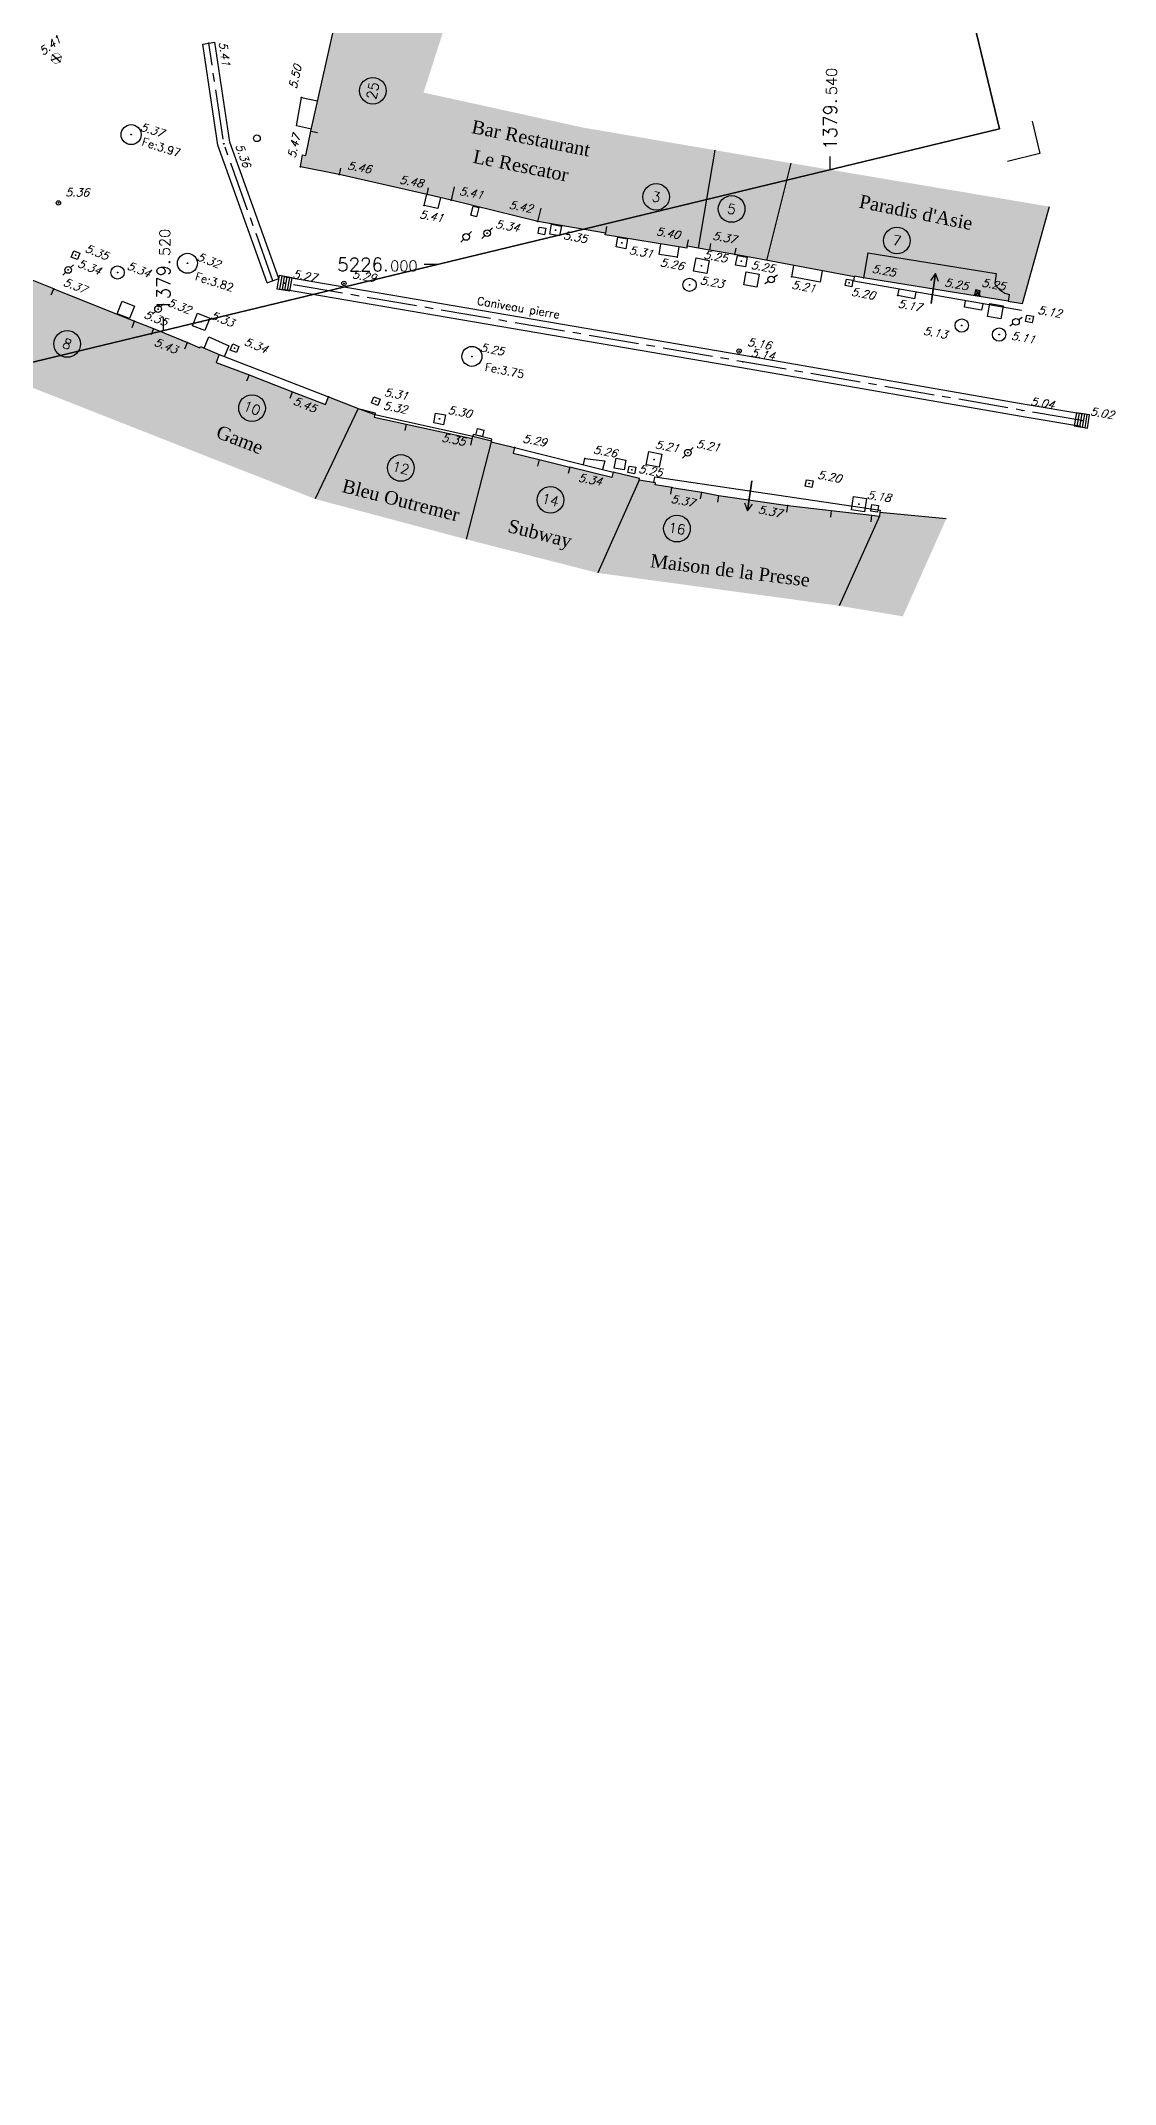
# Model space of a CAD drawing. Header units: metres. Extents: x 1379206 to 1379549, y 5225925 to 5226061.
# Drawn here: x 1379516.3 to 1379548.5, y 5225945.4 to 5226006.7 of the extents above; entities that cross this region are included whole.
import ezdxf
from ezdxf.enums import TextEntityAlignment as Align

# ---------------------------------------------------------------- set-up
doc = ezdxf.new("R2010")
doc.units = ezdxf.units.M
doc.header["$LTSCALE"] = 2
doc.header["$PDMODE"] = 32
doc.header["$PDSIZE"] = 0.02
doc.linetypes.add('AXES2', pattern=[1.125, 0.75, -0.125, 0.125, -0.125])
doc.layers.get('0').update_dxf_attribs({"color": 2})
for name, color, linetype in [('AEP_BC_HEX', 4, 'Continuous'), ('AEP_BC_RON', 4, 'Continuous'), ('BA_COMMERC', 7, 'Continuous'), ('BA_SEUIL', 8, 'Continuous'), ('BA_TRAPPE', 7, 'Continuous'), ('BORD_CC1', 7, 'AXES2'), ('CARTOUCHE', 7, 'Continuous'), ('EP_BRANCH', 5, 'Continuous'), ('EP_GRILLE', 5, 'Continuous'), ('Etat des Lieux', 7, 'Continuous'), ('EU_BRANCH', 3, 'Continuous'), ('EU_REGARD', 3, 'Continuous'), ('EU_TXT_Z', 3, 'Continuous'), ('GDF_BC', 30, 'Continuous'), ('GDF_REG_CA', 30, 'Continuous'), ('ptt_chambre', 7, 'Continuous'), ('SYMBOLE', 7, 'Continuous'), ('TopoAlt', 7, 'Continuous'), ('Topojis', 7, 'Continuous'), ('TXT_DETAIL', 7, 'Continuous'), ('TXT_N_VOIE', 7, 'Continuous'), ('TXT_NOM_BA', 7, 'Continuous')]:
    doc.layers.add(name, color=color, linetype=linetype)
doc.styles.get("Standard").update_dxf_attribs({"font": 'romans.shx'})
doc.styles.add('TNR', font='times.ttf', dxfattribs={"width": 0.999})

# ---------------------------------------------------------------- blocks, each defined once
blk = doc.blocks.new('Tcpoint')
at = {"color": 0}
blk.add_point((0, 0), dxfattribs=at)
at = {"layer": 'TopoAlt'}
blk.add_attdef('ALT', (0.2, 0.2), '', height=0.24, dxfattribs=at)
blk = doc.blocks.new('CB006')
at = {"color": 0}
for p, q in [((-0.039996, 0.19998), (-0.039996, -0.19998)), ((0.039996, 0.19998), (0.039996, -0.19998)), ((0.039996, -0.19998), (0.039996, -0.19998))]:
    blk.add_line(p, q, dxfattribs=at)
for points in [[(-0.19998, -0.19998), (0.19998, -0.19998), (0.19998, 0.19998), (-0.19998, 0.19998), (-0.19998, -0.19998)], [(-0.119988, 0.19998), (-0.119988, -0.19998)], [(0.119988, 0.19998), (0.119988, -0.19998)]]:
    blk.add_lwpolyline(points, dxfattribs=at)
blk.add_point((0, 0), dxfattribs=at)
blk = doc.blocks.new('CB014')
at = {"color": 0}
blk.add_line((0, 0), (0, 0), dxfattribs=at)
blk.add_lwpolyline([(-0.2, -0.2), (-0.2, 0.2), (0.2, 0.2), (0.2, -0.2)], close=True, dxfattribs=at)
blk = doc.blocks.new('CB012')
at = {"color": 0}
blk.add_line((0, 0), (0, 0), dxfattribs=at)
blk.add_lwpolyline([(-0.1, -0.1), (-0.1, 0.1), (0.1, 0.1), (0.1, -0.1)], close=True, dxfattribs=at)
blk = doc.blocks.new('a001')
at = {"color": 0}
for points in [[(0.160355, 0.160355), (0.070711, 0.070711)], [(-0.070711, -0.070711), (-0.160355, -0.160355)]]:
    blk.add_lwpolyline(points, dxfattribs=at)
blk.add_circle((0, 0), 0.1, dxfattribs=at)
blk = doc.blocks.new('CB013')
at = {"color": 0}
blk.add_line((0, 0), (0, 0), dxfattribs=at)
blk.add_lwpolyline([(-0.15, -0.15), (-0.15, 0.15), (0.15, 0.15), (0.15, -0.15)], close=True, dxfattribs=at)
blk = doc.blocks.new('d006')
at = {"color": 0}
blk.add_line((0, 0), (0, 0), dxfattribs=at)
blk.add_lwpolyline([(-0.5, -0.5), (-0.5, 0.5), (0.5, 0.5), (0.5, -0.5)], close=True, dxfattribs=at)
blk = doc.blocks.new('u014')
at = {"color": 0}
blk.add_line((0, 0), (0, 0), dxfattribs=at)
blk.add_circle((0, 0), 0.3, dxfattribs=at)
blk = doc.blocks.new('CB019')
at = {"color": 0}
for p, q in [((-0.156, -0.057), (0.156, 0.057)), ((-0.126, 0.109), (0.126, -0.109))]:
    blk.add_line(p, q, dxfattribs=at)
at = {"color": 0, "const_width": 0.012}
blk.add_lwpolyline([(-0.03, -0.164), (0.126, -0.109), (0.156, 0.057), (0.03, 0.164), (-0.126, 0.109), (-0.156, -0.057)], close=True, dxfattribs=at)

msp = doc.modelspace()

# ---------------------------------------------------------------- hatches: boundary and pattern name
at = {"layer": 'BA_COMMERC'}
for points in [[(1379528.688, 5226012.468), (1379528.423, 5226012.222), (1379528.382, 5226012.251), (1379528.16, 5226011.94), (1379528.321, 5226011.822), (1379526.422, 5226009.241), (1379526.4, 5226009.257), (1379526.258, 5226009.064), (1379526.28, 5226009.047), (1379525.771, 5226008.356), (1379525.61, 5226008.474), (1379525.348, 5226008.136), (1379525.115, 5226007.125), (1379524.424, 5226004.004), (1379524.268, 5226003.273), (1379524.17, 5226003.29), (1379524.107, 5226002.935), (1379525.267, 5226002.702), (1379527.904, 5226002.106), (1379528.625, 5226001.934), (1379531.228, 5226001.291), (1379533.254, 5226000.948), (1379533.245, 5226000.894), (1379535.702, 5226000.495), (1379535.711, 5226000.549), (1379536.376, 5226000.434), (1379537.142, 5226000.301), (1379537.912, 5226000.159), (1379540.723, 5225999.636), (1379540.727, 5225999.655), (1379541, 5225999.604), (1379545.339, 5225998.901), (1379545.766, 5225998.832), (1379546.579, 5226001.739), (1379538.828, 5226003.042), (1379536.543, 5226003.432), (1379532.565, 5226004.114), (1379527.8, 5226005.16), (1379528.512, 5226007.373), (1379531.976, 5226011.409), (1379539.369, 5226017.388), (1379536.503, 5226018.911), (1379535.962, 5226018.463), (1379535.279, 5226017.899), (1379534.987, 5226017.657), (1379534.891, 5226017.772), (1379533.307, 5226016.454), (1379530.8, 5226014.379), (1379528.626, 5226012.599), (1379528.715, 5226012.491)], [(1379503.373, 5225978.967), (1379500.614, 5225980.183), (1379500.931, 5225980.744), (1379502.436, 5225983.41), (1379502.734, 5225983.935), (1379502.596, 5225984.016), (1379502.804, 5225984.373), (1379504.125, 5225986.764), (1379504.326, 5225987.142), (1379504.729, 5225987.847), (1379505.014, 5225988.395), (1379505.706, 5225988.035), (1379506.837, 5225989.801), (1379507.294, 5225990.53), (1379510.479, 5225995.641), (1379511.27, 5225996.894), (1379512.498, 5225998.839), (1379513.048, 5225999.71), (1379513.308, 5225999.797), (1379514.157, 5226000.097), (1379514.42, 5226000.191), (1379514.94, 5225999.983), (1379515.909, 5225999.595), (1379516.708, 5225999.275), (1379519.131, 5225998.301), (1379519.704, 5225998.082), (1379520.717, 5225997.663), (1379521.09, 5225997.502), (1379521.109, 5225997.546), (1379521.673, 5225997.302), (1379521.583, 5225997.068), (1379522.565, 5225996.689), (1379524.859, 5225995.801), (1379524.949, 5225996.034), (1379525.836, 5225995.687), (1379525.872, 5225995.673), (1379526.341, 5225995.503), (1379526.32, 5225995.425), (1379527.277, 5225995.215), (1379529.261, 5225994.779), (1379529.278, 5225994.857), (1379529.838, 5225994.718), (1379529.831, 5225994.688), (1379530.527, 5225994.513), (1379530.486, 5225994.348), (1379531.272, 5225994.153), (1379532.184, 5225993.927), (1379533.45, 5225993.613), (1379533.491, 5225993.778), (1379534.277, 5225993.58), (1379534.264, 5225993.531), (1379534.761, 5225993.45), (1379534.752, 5225993.397), (1379535.251, 5225993.316), (1379536.143, 5225993.17), (1379536.643, 5225993.072), (1379538.725, 5225992.77), (1379540.028, 5225992.623), (1379541.25, 5225992.484), (1379541.479, 5225992.458), (1379541.491, 5225992.578), (1379543.481, 5225992.382), (1379542.176, 5225989.449), (1379540.266, 5225989.767), (1379533.029, 5225990.751), (1379529.082, 5225991.76), (1379524.548, 5225992.97), (1379514.975, 5225996.738), (1379514.816, 5225996.819), (1379508.353, 5225986.608), (1379505.41, 5225982.572)]]:
    msp.add_hatch(color=9, dxfattribs=at).paths.add_polyline_path(points)

# ---------------------------------------------------------------- linework, layer by layer
at = {"layer": 'BA_COMMERC', "flags": 128}
for points in [[(1379525.311, 5226002.897), (1379525.267, 5226002.702), (1379524.107, 5226002.935), (1379524.17, 5226003.29), (1379524.268, 5226003.273), (1379524.424, 5226004.004), (1379524.619, 5226003.961)], [(1379536.044, 5226000.491), (1379536.543, 5226003.432)], [(1379538.093, 5226000.126), (1379538.828, 5226003.042)], [(1379528.723, 5226002.332), (1379528.625, 5226001.934), (1379527.904, 5226002.106), (1379527.948, 5226002.302)], [(1379533.286, 5226001.145), (1379533.254, 5226000.948), (1379531.228, 5226001.291), (1379531.326, 5226001.689)], [(1379545.766, 5225998.832), (1379546.579, 5226001.739)], [(1379536.41, 5226000.631), (1379536.376, 5226000.434), (1379535.711, 5226000.549), (1379535.743, 5226000.746)], [(1379540.727, 5225999.655), (1379540.723, 5225999.636), (1379537.912, 5226000.159), (1379537.142, 5226000.301), (1379537.176, 5226000.498)], [(1379541.122, 5226000.355), (1379541, 5225999.604), (1379540.727, 5225999.655)], [(1379516.634, 5225999.09), (1379516.708, 5225999.275), (1379515.909, 5225999.595), (1379515.835, 5225999.409)], [(1379544.355, 5225999.24), (1379544.331, 5225999.096)], [(1379544.331, 5225999.096), (1379544.498, 5225999.216)], [(1379544.475, 5225999.073), (1379544.331, 5225999.096)], [(1379544.498, 5225999.216), (1379544.355, 5225999.24)], [(1379544.355, 5225999.24), (1379544.475, 5225999.073)], [(1379544.475, 5225999.073), (1379544.498, 5225999.216)], [(1379519.057, 5225998.115), (1379519.131, 5225998.301), (1379519.704, 5225998.082), (1379519.628, 5225997.897)], [(1379520.641, 5225997.478), (1379520.717, 5225997.663), (1379521.09, 5225997.502), (1379521.109, 5225997.546), (1379521.673, 5225997.302), (1379521.583, 5225997.068), (1379522.565, 5225996.689), (1379522.492, 5225996.502)], [(1379523.798, 5225995.997), (1379523.87, 5225996.183), (1379524.859, 5225995.801), (1379524.949, 5225996.034), (1379525.872, 5225995.673), (1379526.341, 5225995.503), (1379526.32, 5225995.425), (1379527.277, 5225995.215), (1379527.235, 5225995.02)], [(1379525.836, 5225995.687), (1379524.548, 5225992.97)], [(1379525.836, 5225995.687), (1379526.353, 5225995.551), (1379526.341, 5225995.503)], [(1379529.831, 5225994.688), (1379529.082, 5225991.76)], [(1379529.218, 5225994.584), (1379529.278, 5225994.857), (1379529.838, 5225994.718), (1379529.831, 5225994.688), (1379530.527, 5225994.513), (1379530.486, 5225994.348), (1379531.272, 5225994.153), (1379531.223, 5225993.959)], [(1379529.838, 5225994.718), (1379529.85, 5225994.766), (1379529.29, 5225994.906), (1379529.278, 5225994.857)], [(1379535.219, 5225993.118), (1379535.251, 5225993.316), (1379534.752, 5225993.397), (1379534.761, 5225993.45), (1379534.264, 5225993.531), (1379534.277, 5225993.58), (1379533.491, 5225993.778), (1379533.45, 5225993.613), (1379532.184, 5225993.927), (1379532.136, 5225993.733)], [(1379534.264, 5225993.531), (1379533.029, 5225990.751)], [(1379536.11, 5225992.972), (1379536.143, 5225993.17), (1379536.643, 5225993.072), (1379536.614, 5225992.874)], [(1379538.697, 5225992.572), (1379538.725, 5225992.77), (1379540.028, 5225992.623), (1379540.006, 5225992.424)], [(1379541.479, 5225992.458), (1379540.266, 5225989.767)], [(1379541.228, 5225992.286), (1379541.25, 5225992.484), (1379541.479, 5225992.458)], [(1379541.491, 5225992.578), (1379541.479, 5225992.458)], [(1379541.491, 5225992.578), (1379543.481, 5225992.382)]]:
    msp.add_lwpolyline(points, dxfattribs=at)
msp.add_lwpolyline([(1379544.981, 5225999.729), (1379544.933, 5225999.433, 0.210917), (1379545.371, 5225999.099), (1379545.339, 5225998.901), (1379545.766, 5225998.832)], format="xyb", dxfattribs=at)
at = {"layer": 'BA_COMMERC', "color": 4, "flags": 128}
for points in [[(1379535.251, 5225993.316), (1379536.143, 5225993.17)], [(1379540.028, 5225992.623), (1379541.25, 5225992.484)]]:
    msp.add_lwpolyline(points, dxfattribs=at)
at = {"layer": 'BA_SEUIL', "flags": 128}
for points in [[(1379524.424, 5226004.004), (1379525.115, 5226007.125)], [(1379527.904, 5226002.106), (1379525.267, 5226002.702)], [(1379531.228, 5226001.291), (1379528.625, 5226001.934)], [(1379535.711, 5226000.549), (1379535.702, 5226000.495), (1379533.245, 5226000.894), (1379533.254, 5226000.948)], [(1379537.142, 5226000.301), (1379536.376, 5226000.434)], [(1379541.122, 5226000.355), (1379544.981, 5225999.729)], [(1379545.732, 5225998.626), (1379540.703, 5225999.503), (1379540.723, 5225999.636)], [(1379545.339, 5225998.901), (1379541, 5225999.604)], [(1379543.244, 5225999.495), (1379543.152, 5225999.729), (1379543.03, 5225998.832), (1379543.152, 5225999.729), (1379543.002, 5225999.528)], [(1379516.708, 5225999.275), (1379519.131, 5225998.301)], [(1379519.704, 5225998.082), (1379520.717, 5225997.663)], [(1379521.673, 5225997.302), (1379524.949, 5225996.034)], [(1379522.565, 5225996.689), (1379523.87, 5225996.183)], [(1379526.341, 5225995.503), (1379529.278, 5225994.857)], [(1379527.277, 5225995.215), (1379529.261, 5225994.779)], [(1379530.527, 5225994.513), (1379533.491, 5225993.778)], [(1379531.271, 5225994.153), (1379532.184, 5225993.927)], [(1379534.711, 5225993.458), (1379534.739, 5225993.632), (1379541.496, 5225992.638), (1379541.491, 5225992.578)], [(1379537.427, 5225992.853), (1379537.517, 5225992.619), (1379537.644, 5225993.515), (1379537.517, 5225992.619), (1379537.669, 5225992.819)], [(1379536.643, 5225993.072), (1379538.725, 5225992.77)]]:
    msp.add_lwpolyline(points, dxfattribs=at)
at = {"layer": 'BA_TRAPPE', "flags": 128}
for points in [[(1379524.436, 5226004.06), (1379523.987, 5226004.159), (1379524.14, 5226005.016), (1379524.624, 5226004.908)], [(1379528.304, 5226002.011), (1379528.225, 5226001.68), (1379527.819, 5226001.776), (1379527.898, 5226002.108)], [(1379535.455, 5226000.535), (1379535.405, 5226000.227), (1379534.87, 5226000.301), (1379534.922, 5226000.622)], [(1379539.758, 5225999.816), (1379539.695, 5225999.476), (1379538.843, 5225999.634), (1379538.907, 5225999.974)], [(1379542.565, 5225999.178), (1379542.529, 5225998.973), (1379542.028, 5225999.07), (1379542.062, 5225999.266)], [(1379544.573, 5225998.828), (1379544.54, 5225998.636), (1379544.028, 5225998.728), (1379544.061, 5225998.918)], [(1379521.219, 5225997.498), (1379521.363, 5225997.831), (1379521.962, 5225997.561), (1379521.822, 5225997.237)], [(1379532.597, 5225994), (1379532.643, 5225994.186), (1379533.235, 5225994.113), (1379533.172, 5225993.857)]]:
    msp.add_lwpolyline(points, dxfattribs=at)
at = {"layer": 'BORD_CC1', "flags": 128}
for points in [[(1379521.176, 5226006.617), (1379521.542, 5226006.672)], [(1379523.284, 5225999.518), (1379521.81, 5226003.625), (1379521.359, 5226006.645)], [(1379523.11, 5225999.456), (1379523.458, 5225999.581)], [(1379547.548, 5225995.326), (1379545.758, 5225995.628), (1379537.374, 5225997.088), (1379523.629, 5225999.44)]]:
    msp.add_lwpolyline(points, dxfattribs=at)
at = {"layer": 'BORD_CC1', "linetype": 'Continuous', "flags": 128}
for points in [[(1379523.11, 5225999.456), (1379521.63, 5226003.579), (1379521.176, 5226006.617)], [(1379523.458, 5225999.581), (1379521.991, 5226003.67), (1379521.542, 5226006.672)], [(1379547.579, 5225995.509), (1379545.79, 5225995.81), (1379537.405, 5225997.271), (1379523.66, 5225999.623)], [(1379547.518, 5225995.144), (1379545.727, 5225995.445), (1379537.342, 5225996.906), (1379523.598, 5225999.258)]]:
    msp.add_lwpolyline(points, dxfattribs=at)
at = {"layer": 'CARTOUCHE', "flags": 128}
msp.add_lwpolyline([(1379288.591, 5226001.221), (1379531.615, 5226059.866), (1379545.08, 5226004.068), (1379302.055, 5225945.423)], close=True, dxfattribs=at)
msp.add_lwpolyline([(1379546.052, 5226004.302), (1379546.286, 5226003.33), (1379545.314, 5226003.096)], dxfattribs=at)
at = {"layer": 'Etat des Lieux'}
for p, q in [((1379540, 5226002.842), (1379540, 5226003.242)), ((1379528.223, 5226000), (1379527.823, 5226000)), ((1379520, 5225998.016), (1379520, 5225998.416))]:
    msp.add_line(p, q, dxfattribs=at)
at = {"layer": 'Etat des Lieux', "flags": 128}
msp.add_lwpolyline([(1379302.055, 5225945.423), (1379545.08, 5226004.068), (1379531.615, 5226059.866), (1379288.591, 5226001.221)], close=True, dxfattribs=at)
at = {"layer": 'TXT_N_VOIE'}
for centre in [(1379526.278, 5226005.215), (1379534.779, 5226002.031), (1379537.042, 5226001.669), (1379541.999, 5226000.722), (1379517.11, 5225997.62), (1379522.655, 5225995.696), (1379527.121, 5225993.9), (1379531.606, 5225992.943), (1379535.402, 5225992.081)]:
    msp.add_circle(centre, 0.4, dxfattribs=at)

# ---------------------------------------------------------------- block references
at = {"layer": 'AEP_BC_HEX', "rotation": 359.5638940269182}
msp.add_blockref('CB019', (1379516.787, 5226006.188), dxfattribs=at)
at = {"layer": 'AEP_BC_RON'}
for p, rotation in [((1379529.078, 5226000.83), 359.5638940269182), ((1379529.708, 5226000.945), 359.5638940269182), ((1379517.139, 5225999.839), 359.5638940269182), ((1379538.226, 5225999.554), 349.7072419278218), ((1379519.836, 5225998.668), 359.5638940269182), ((1379545.571, 5225998.284), 349.7072419278218), ((1379535.728, 5225994.358), 359.5638940269182)]:
    msp.add_blockref('a001', p, dxfattribs=dict(at, rotation=rotation))
at = {"layer": 'EP_BRANCH'}
for name, p, rotation in [('CB012', (1379531.352, 5226001.011), 349.7072419278218), ('CB013', (1379531.761, 5226001.034), 349.7072419278218), ('CB012', (1379517.363, 5226000.284), 338.2811101966426), ('CB012', (1379540.564, 5225999.45), 349.7072419278218), ('CB014', (1379521.129, 5225998.279), 338.2811101966426), ('CB012', (1379545.975, 5225998.372), 349.7072419278218), ('CB012', (1379522.132, 5225997.489), 338.2811101966426), ('CB012', (1379526.369, 5225995.907), 338.2811101966426), ('CB012', (1379529.492, 5225994.961), 346.0004347554723), ('CB012', (1379534.049, 5225993.84), 349.3265951892564), ('CB012', (1379541.335, 5225992.688), 351.6291999961669)]:
    msp.add_blockref(name, p, dxfattribs=dict(at, rotation=rotation))
at = {"layer": 'EP_GRILLE', "rotation": 350.2406834566561}
for p in [(1379523.629, 5225999.44), (1379547.548, 5225995.326)]:
    msp.add_blockref('CB006', p, dxfattribs=at)
at = {"layer": 'EU_BRANCH'}
for name, p, rotation in [('CB013', (1379533.748, 5226000.65), 349.7072419278218), ('CB014', (1379536.135, 5225999.967), 349.7072419278218), ('CB013', (1379537.334, 5226000.103), 349.7072419278218), ('CB014', (1379518.87, 5225998.639), 338.2811101966426), ('CB014', (1379544.951, 5225998.601), 349.7072419278218), ('CB013', (1379528.28, 5225995.372), 349.3265951892564), ('CB013', (1379533.696, 5225994.015), 349.3265951892564), ('CB014', (1379540.861, 5225992.815), 351.6291999961669)]:
    msp.add_blockref(name, p, dxfattribs=dict(at, rotation=rotation))
at = {"layer": 'EU_REGARD', "rotation": 359.5638940269182}
for p in [(1379519.029, 5226003.898), (1379520.718, 5226000.039), (1379529.252, 5225997.248)]:
    msp.add_blockref('u014', p, dxfattribs=at)
at = {"layer": 'GDF_BC'}
for p, xscale, yscale, zscale, rotation in [((1379516.849, 5226001.851), 0.2166666660358083, 0.2166666658595204, 0.2166666660216224, 37.03994375913008), ((1379518.623, 5225999.763), 0.6666666668681439, 0.6666666665490162, 0.6666666667784786, 37.03994377443797), ((1379525.414, 5225999.435), 0.2166666660358083, 0.2166666658595204, 0.2166666660216224, 37.03994375913008), ((1379535.781, 5225999.393), 0.6666666668681439, 0.6666666665490162, 0.6666666667784786, 37.03994377443797), ((1379543.943, 5225998.172), 0.6666666668681439, 0.6666666665490162, 0.6666666667784786, 37.03994377443797), ((1379545.065, 5225997.902), 0.6666666668681439, 0.6666666665490162, 0.6666666667784786, 37.03994377443797), ((1379537.267, 5225997.408), 0.2166666660358083, 0.2166666658595204, 0.2166666660216224, 37.03994375913008)]:
    msp.add_blockref('u014', p, dxfattribs=dict(at, xscale=xscale, yscale=yscale, zscale=zscale, rotation=rotation))
at = {"layer": 'GDF_REG_CA', "rotation": 349.3265951892564}
msp.add_blockref('CB012', (1379539.366, 5225993.43), dxfattribs=at)
at = {"layer": 'ptt_chambre'}
for p, rotation in [((1379537.636, 5225999.552), 349.7072419278218), ((1379534.713, 5225994.158), 349.3265951892564)]:
    msp.add_blockref('CB014', p, dxfattribs=dict(at, rotation=rotation))
at = {"layer": 'SYMBOLE', "xscale": 0.3337177038276027, "yscale": 0.3337177033536136, "zscale": 0.3337177037619657, "rotation": 37.03994376376487}
msp.add_blockref('u014', (1379522.803, 5226003.788), dxfattribs=at)
at = {"layer": 'SYMBOLE', "xscale": 0.2800000000057556, "yscale": 0.1800000002573877, "rotation": 76.13468934406275}
msp.add_blockref('d006', (1379529.339, 5226001.595), dxfattribs=at)
at = {"layer": 'Topojis'}
ref = msp.add_blockref('Tcpoint', (1379516.787, 5226006.188), dxfattribs=dict(at, rotation=37.40644148372961))
ref.add_attrib('ALT', '5.41', (1379516.387, 5226006.261), dxfattribs={"layer": 'TopoAlt', "height": 0.24, "rotation": 37.40644, "oblique": 18})
ref = msp.add_blockref('Tcpoint', (1379521.359, 5226006.645), dxfattribs=dict(at, rotation=278.4999271768809))
ref.add_attrib('ALT', '5.41', (1379521.659, 5226006.667), dxfattribs={"layer": 'TopoAlt', "height": 0.24, "rotation": 278.49993, "oblique": 18})
ref = msp.add_blockref('Tcpoint', (1379524.14, 5226005.016), dxfattribs=dict(at, rotation=77.48129340693195))
ref.add_attrib('ALT', '5.50', (1379523.988, 5226005.254), dxfattribs={"layer": 'TopoAlt', "height": 0.24, "rotation": 77.48129, "oblique": 18})
ref = msp.add_blockref('Tcpoint', (1379519.029, 5226003.898), dxfattribs=dict(at, rotation=342.6445572642208))
ref.add_attrib('ALT', '5.37', (1379519.28, 5226004.03), dxfattribs={"layer": 'TopoAlt', "height": 0.24, "rotation": 342.64456, "oblique": 18})
ref = msp.add_blockref('Tcpoint', (1379524.107, 5226002.935), dxfattribs=dict(at, rotation=77.48129340693195))
ref.add_attrib('ALT', '5.47', (1379523.955, 5226003.174), dxfattribs={"layer": 'TopoAlt', "height": 0.24, "rotation": 77.48129, "oblique": 18})
ref = msp.add_blockref('Tcpoint', (1379521.81, 5226003.625), dxfattribs=dict(at, rotation=289.7389415373202))
ref.add_attrib('ALT', '5.36', (1379522.155, 5226003.572), dxfattribs={"layer": 'TopoAlt', "height": 0.24, "rotation": 289.73894, "oblique": 18})
ref = msp.add_blockref('Tcpoint', (1379525.267, 5226002.702), dxfattribs=dict(at, rotation=349.7072419278218))
ref.add_attrib('ALT', '5.46', (1379525.5, 5226002.863), dxfattribs={"layer": 'TopoAlt', "height": 0.24, "rotation": 349.70724, "oblique": 18})
ref = msp.add_blockref('Tcpoint', (1379527.904, 5226002.106), dxfattribs=dict(at, rotation=349.7072419278218))
ref.add_attrib('ALT', '5.48', (1379527.063, 5226002.439), dxfattribs={"layer": 'TopoAlt', "height": 0.24, "rotation": 349.70724, "oblique": 18})
ref = msp.add_blockref('Tcpoint', (1379516.849, 5226001.851), dxfattribs=dict(at, rotation=359.5638940269182))
ref.add_attrib('ALT', '5.36', (1379517.051, 5226002.05), dxfattribs={"layer": 'TopoAlt', "height": 0.24, "rotation": 359.56389, "oblique": 18})
ref = msp.add_blockref('Tcpoint', (1379528.625, 5226001.934), dxfattribs=dict(at, rotation=349.7072419278218))
ref.add_attrib('ALT', '5.41', (1379528.857, 5226002.095), dxfattribs={"layer": 'TopoAlt', "height": 0.24, "rotation": 349.70724, "oblique": 18})
ref = msp.add_blockref('Tcpoint', (1379527.819, 5226001.776), dxfattribs=dict(at, rotation=349.7072419278218))
ref.add_attrib('ALT', '5.41', (1379527.662, 5226001.4), dxfattribs={"layer": 'TopoAlt', "height": 0.24, "rotation": 349.70724, "oblique": 18})
ref = msp.add_blockref('Tcpoint', (1379531.228, 5226001.291), dxfattribs=dict(at, rotation=349.7072419278218))
ref.add_attrib('ALT', '5.42', (1379530.345, 5226001.684), dxfattribs={"layer": 'TopoAlt', "height": 0.24, "rotation": 349.70724, "oblique": 18})
ref = msp.add_blockref('Tcpoint', (1379529.708, 5226000.945), dxfattribs=dict(at, rotation=349.7072419278218))
ref.add_attrib('ALT', '5.34', (1379529.94, 5226001.106), dxfattribs={"layer": 'TopoAlt', "height": 0.24, "rotation": 349.70724, "oblique": 18})
ref = msp.add_blockref('Tcpoint', (1379531.761, 5226001.034), dxfattribs=dict(at, rotation=349.7072419278218))
ref.add_attrib('ALT', '5.35', (1379531.977, 5226000.773), dxfattribs={"layer": 'TopoAlt', "height": 0.24, "rotation": 349.70724, "oblique": 18})
ref = msp.add_blockref('Tcpoint', (1379535.711, 5226000.549), dxfattribs=dict(at, rotation=349.7072419278218))
ref.add_attrib('ALT', '5.40', (1379534.762, 5226000.891), dxfattribs={"layer": 'TopoAlt', "height": 0.24, "rotation": 349.70724, "oblique": 18})
ref = msp.add_blockref('Tcpoint', (1379537.142, 5226000.301), dxfattribs=dict(at, rotation=349.7072419278218))
ref.add_attrib('ALT', '5.37', (1379536.453, 5226000.755), dxfattribs={"layer": 'TopoAlt', "height": 0.24, "rotation": 349.70724, "oblique": 18})
ref = msp.add_blockref('Tcpoint', (1379517.139, 5225999.839), dxfattribs=dict(at, rotation=338.2811101966426))
ref.add_attrib('ALT', '5.34', (1379517.399, 5225999.95), dxfattribs={"layer": 'TopoAlt', "height": 0.24, "rotation": 338.28111, "oblique": 18})
ref = msp.add_blockref('Tcpoint', (1379517.363, 5226000.284), dxfattribs=dict(at, rotation=338.2811101966426))
ref.add_attrib('ALT', '5.35', (1379517.622, 5226000.396), dxfattribs={"layer": 'TopoAlt', "height": 0.24, "rotation": 338.28111, "oblique": 18})
ref = msp.add_blockref('Tcpoint', (1379520.718, 5226000.039), dxfattribs=dict(at, rotation=338.2811101966426))
ref.add_attrib('ALT', '5.32', (1379520.978, 5226000.15), dxfattribs={"layer": 'TopoAlt', "height": 0.24, "rotation": 338.28111, "oblique": 18})
ref = msp.add_blockref('Tcpoint', (1379533.748, 5226000.65), dxfattribs=dict(at, rotation=349.7072419278218))
ref.add_attrib('ALT', '5.31', (1379533.948, 5226000.325), dxfattribs={"layer": 'TopoAlt', "height": 0.24, "rotation": 349.70724, "oblique": 18})
ref = msp.add_blockref('Tcpoint', (1379535.405, 5226000.227), dxfattribs=dict(at, rotation=349.7072419278218))
ref.add_attrib('ALT', '5.26', (1379534.879, 5225999.959), dxfattribs={"layer": 'TopoAlt', "height": 0.24, "rotation": 349.70724, "oblique": 18})
ref = msp.add_blockref('Tcpoint', (1379536.135, 5225999.967), dxfattribs=dict(at, rotation=349.7072419278218))
ref.add_attrib('ALT', '5.25', (1379536.184, 5226000.19), dxfattribs={"layer": 'TopoAlt', "height": 0.24, "rotation": 349.70724, "oblique": 18})
ref = msp.add_blockref('Tcpoint', (1379516.708, 5225999.275), dxfattribs=dict(at, rotation=338.2811101966426))
ref.add_attrib('ALT', '5.37', (1379516.968, 5225999.387), dxfattribs={"layer": 'TopoAlt', "height": 0.24, "rotation": 338.28111, "oblique": 18})
ref = msp.add_blockref('Tcpoint', (1379518.623, 5225999.763), dxfattribs=dict(at, rotation=338.2811101966426))
ref.add_attrib('ALT', '5.34', (1379518.883, 5225999.875), dxfattribs={"layer": 'TopoAlt', "height": 0.24, "rotation": 338.28111, "oblique": 18})
ref = msp.add_blockref('Tcpoint', (1379523.629, 5225999.44), dxfattribs=dict(at, rotation=350.2899880389511))
ref.add_attrib('ALT', '5.27', (1379523.86, 5225999.604), dxfattribs={"layer": 'TopoAlt', "height": 0.24, "rotation": 350.28999, "oblique": 18})
ref = msp.add_blockref('Tcpoint', (1379525.414, 5225999.435), dxfattribs=dict(at, rotation=350.2899880389511))
ref.add_attrib('ALT', '5.29', (1379525.645, 5225999.598), dxfattribs={"layer": 'TopoAlt', "height": 0.24, "rotation": 350.28999, "oblique": 18})
ref = msp.add_blockref('Tcpoint', (1379535.781, 5225999.393), dxfattribs=dict(at, rotation=349.7072419278218))
ref.add_attrib('ALT', '5.23', (1379536.078, 5225999.422), dxfattribs={"layer": 'TopoAlt', "height": 0.24, "rotation": 349.70724, "oblique": 18})
ref = msp.add_blockref('Tcpoint', (1379537.334, 5226000.103), dxfattribs=dict(at, rotation=349.7072419278218))
ref.add_attrib('ALT', '5.25', (1379537.607, 5225999.879), dxfattribs={"layer": 'TopoAlt', "height": 0.24, "rotation": 349.70724, "oblique": 18})
ref = msp.add_blockref('Tcpoint', (1379538.843, 5225999.634), dxfattribs=dict(at, rotation=349.7072419278218))
ref.add_attrib('ALT', '5.21', (1379538.825, 5225999.286), dxfattribs={"layer": 'TopoAlt', "height": 0.24, "rotation": 349.70724, "oblique": 18})
ref = msp.add_blockref('Tcpoint', (1379541, 5225999.604), dxfattribs=dict(at, rotation=349.7072419278218))
ref.add_attrib('ALT', '5.25', (1379541.233, 5225999.765), dxfattribs={"layer": 'TopoAlt', "height": 0.24, "rotation": 349.70724, "oblique": 18})
ref = msp.add_blockref('Tcpoint', (1379544.331, 5225999.096), dxfattribs=dict(at, rotation=349.7072419278218))
ref.add_attrib('ALT', '5.25', (1379543.408, 5225999.357), dxfattribs={"layer": 'TopoAlt', "height": 0.24, "rotation": 349.70724, "oblique": 18})
ref = msp.add_blockref('Tcpoint', (1379544.475, 5225999.073), dxfattribs=dict(at, rotation=349.7072419278218))
ref.add_attrib('ALT', '5.25', (1379544.525, 5225999.352), dxfattribs={"layer": 'TopoAlt', "height": 0.24, "rotation": 349.70724, "oblique": 18})
ref = msp.add_blockref('Tcpoint', (1379519.836, 5225998.668), dxfattribs=dict(at, rotation=338.2811101966426))
ref.add_attrib('ALT', '5.32', (1379520.096, 5225998.78), dxfattribs={"layer": 'TopoAlt', "height": 0.24, "rotation": 338.28111, "oblique": 18})
ref = msp.add_blockref('Tcpoint', (1379540.564, 5225999.45), dxfattribs=dict(at, rotation=349.7072419278218))
ref.add_attrib('ALT', '5.20', (1379540.611, 5225999.075), dxfattribs={"layer": 'TopoAlt', "height": 0.24, "rotation": 349.70724, "oblique": 18})
ref = msp.add_blockref('Tcpoint', (1379542.028, 5225999.07), dxfattribs=dict(at, rotation=349.7072419278218))
ref.add_attrib('ALT', '5.17', (1379542.012, 5225998.72), dxfattribs={"layer": 'TopoAlt', "height": 0.24, "rotation": 349.70724, "oblique": 18})
ref = msp.add_blockref('Tcpoint', (1379519.131, 5225998.301), dxfattribs=dict(at, rotation=338.2811101966426))
ref.add_attrib('ALT', '5.35', (1379519.391, 5225998.413), dxfattribs={"layer": 'TopoAlt', "height": 0.24, "rotation": 338.28111, "oblique": 18})
ref = msp.add_blockref('Tcpoint', (1379521.129, 5225998.279), dxfattribs=dict(at, rotation=338.2811101966426))
ref.add_attrib('ALT', '5.33', (1379521.389, 5225998.391), dxfattribs={"layer": 'TopoAlt', "height": 0.24, "rotation": 338.28111, "oblique": 18})
ref = msp.add_blockref('Tcpoint', (1379545.975, 5225998.372), dxfattribs=dict(at, rotation=349.7072419278218))
ref.add_attrib('ALT', '5.12', (1379546.208, 5225998.533), dxfattribs={"layer": 'TopoAlt', "height": 0.24, "rotation": 349.70724, "oblique": 18})
ref = msp.add_blockref('Tcpoint', (1379520.717, 5225997.663), dxfattribs=dict(at, rotation=338.2811101966426))
ref.add_attrib('ALT', '5.43', (1379519.693, 5225997.586), dxfattribs={"layer": 'TopoAlt', "height": 0.24, "rotation": 338.28111, "oblique": 18})
ref = msp.add_blockref('Tcpoint', (1379522.132, 5225997.489), dxfattribs=dict(at, rotation=338.2811101966426))
ref.add_attrib('ALT', '5.34', (1379522.392, 5225997.601), dxfattribs={"layer": 'TopoAlt', "height": 0.24, "rotation": 338.28111, "oblique": 18})
ref = msp.add_blockref('Tcpoint', (1379537.267, 5225997.408), dxfattribs=dict(at, rotation=350.1741146939813))
ref.add_attrib('ALT', '5.16', (1379537.498, 5225997.571), dxfattribs={"layer": 'TopoAlt', "height": 0.24, "rotation": 350.17411, "oblique": 18})
ref = msp.add_blockref('Tcpoint', (1379543.943, 5225998.172), dxfattribs=dict(at, rotation=349.7072419278218))
ref.add_attrib('ALT', '5.13', (1379542.777, 5225997.904), dxfattribs={"layer": 'TopoAlt', "height": 0.24, "rotation": 349.70724, "oblique": 18})
ref = msp.add_blockref('Tcpoint', (1379545.065, 5225997.902), dxfattribs=dict(at, rotation=349.7072419278218))
ref.add_attrib('ALT', '5.11', (1379545.412, 5225997.756), dxfattribs={"layer": 'TopoAlt', "height": 0.24, "rotation": 349.70724, "oblique": 18})
ref = msp.add_blockref('Tcpoint', (1379529.252, 5225997.248), dxfattribs=dict(at, rotation=349.3265951892564))
ref.add_attrib('ALT', '5.25', (1379529.485, 5225997.407), dxfattribs={"layer": 'TopoAlt', "height": 0.24, "rotation": 349.3266, "oblique": 18})
ref = msp.add_blockref('Tcpoint', (1379537.374, 5225997.088), dxfattribs=dict(at, rotation=350.1741146939813))
ref.add_attrib('ALT', '5.14', (1379537.605, 5225997.251), dxfattribs={"layer": 'TopoAlt', "height": 0.24, "rotation": 350.17411, "oblique": 18})
ref = msp.add_blockref('Tcpoint', (1379524.949, 5225996.034), dxfattribs=dict(at, rotation=338.2811101966426))
ref.add_attrib('ALT', '5.45', (1379523.862, 5225995.822), dxfattribs={"layer": 'TopoAlt', "height": 0.24, "rotation": 338.28111, "oblique": 18})
ref = msp.add_blockref('Tcpoint', (1379526.341, 5225995.503), dxfattribs=dict(at, rotation=349.3265951892564))
ref.add_attrib('ALT', '5.32', (1379526.574, 5225995.662), dxfattribs={"layer": 'TopoAlt', "height": 0.24, "rotation": 349.3266, "oblique": 18})
ref = msp.add_blockref('Tcpoint', (1379526.369, 5225995.907), dxfattribs=dict(at, rotation=349.3265951892564))
ref.add_attrib('ALT', '5.31', (1379526.602, 5225996.066), dxfattribs={"layer": 'TopoAlt', "height": 0.24, "rotation": 349.3266, "oblique": 18})
ref = msp.add_blockref('Tcpoint', (1379545.758, 5225995.628), dxfattribs=dict(at, rotation=350.1741146939813))
ref.add_attrib('ALT', '5.04', (1379545.99, 5225995.791), dxfattribs={"layer": 'TopoAlt', "height": 0.24, "rotation": 350.17411, "oblique": 18})
ref = msp.add_blockref('Tcpoint', (1379528.28, 5225995.372), dxfattribs=dict(at, rotation=349.3265951892564))
ref.add_attrib('ALT', '5.30', (1379528.513, 5225995.532), dxfattribs={"layer": 'TopoAlt', "height": 0.24, "rotation": 349.3266, "oblique": 18})
ref = msp.add_blockref('Tcpoint', (1379547.548, 5225995.326), dxfattribs=dict(at, rotation=350.1741146939813))
ref.add_attrib('ALT', '5.02', (1379547.78, 5225995.489), dxfattribs={"layer": 'TopoAlt', "height": 0.24, "rotation": 350.17411, "oblique": 18})
ref = msp.add_blockref('Tcpoint', (1379529.278, 5225994.857), dxfattribs=dict(at, rotation=349.3265951892564))
ref.add_attrib('ALT', '5.35', (1379528.325, 5225994.699), dxfattribs={"layer": 'TopoAlt', "height": 0.24, "rotation": 349.3266, "oblique": 18})
ref = msp.add_blockref('Tcpoint', (1379530.527, 5225994.513), dxfattribs=dict(at, rotation=349.3265951892564))
ref.add_attrib('ALT', '5.29', (1379530.76, 5225994.673), dxfattribs={"layer": 'TopoAlt', "height": 0.24, "rotation": 349.3266, "oblique": 18})
ref = msp.add_blockref('Tcpoint', (1379534.713, 5225994.158), dxfattribs=dict(at, rotation=349.3265951892564))
ref.add_attrib('ALT', '5.21', (1379534.729, 5225994.497), dxfattribs={"layer": 'TopoAlt', "height": 0.24, "rotation": 349.3266, "oblique": 18})
ref = msp.add_blockref('Tcpoint', (1379535.728, 5225994.358), dxfattribs=dict(at, rotation=349.3265951892564))
ref.add_attrib('ALT', '5.21', (1379535.962, 5225994.517), dxfattribs={"layer": 'TopoAlt', "height": 0.24, "rotation": 349.3266, "oblique": 18})
ref = msp.add_blockref('Tcpoint', (1379532.643, 5225994.186), dxfattribs=dict(at, rotation=349.3265951892564))
ref.add_attrib('ALT', '5.26', (1379532.877, 5225994.345), dxfattribs={"layer": 'TopoAlt', "height": 0.24, "rotation": 349.3266, "oblique": 18})
ref = msp.add_blockref('Tcpoint', (1379533.491, 5225993.778), dxfattribs=dict(at, rotation=349.3265951892564))
ref.add_attrib('ALT', '5.34', (1379532.423, 5225993.5), dxfattribs={"layer": 'TopoAlt', "height": 0.24, "rotation": 349.3266, "oblique": 18})
ref = msp.add_blockref('Tcpoint', (1379534.049, 5225993.84), dxfattribs=dict(at, rotation=349.3265951892564))
ref.add_attrib('ALT', '5.25', (1379534.233, 5225993.764), dxfattribs={"layer": 'TopoAlt', "height": 0.24, "rotation": 349.3266, "oblique": 18})
ref = msp.add_blockref('Tcpoint', (1379539.366, 5225993.43), dxfattribs=dict(at, rotation=349.3265951892564))
ref.add_attrib('ALT', '5.20', (1379539.6, 5225993.59), dxfattribs={"layer": 'TopoAlt', "height": 0.24, "rotation": 349.3266, "oblique": 18})
ref = msp.add_blockref('Tcpoint', (1379535.251, 5225993.316), dxfattribs=dict(at, rotation=349.3265951892564))
ref.add_attrib('ALT', '5.37', (1379535.203, 5225992.863), dxfattribs={"layer": 'TopoAlt', "height": 0.24, "rotation": 349.3266, "oblique": 18})
ref = msp.add_blockref('Tcpoint', (1379538.725, 5225992.77), dxfattribs=dict(at, rotation=349.3265951892564))
ref.add_attrib('ALT', '5.37', (1379537.817, 5225992.547), dxfattribs={"layer": 'TopoAlt', "height": 0.24, "rotation": 349.3266, "oblique": 18})
ref = msp.add_blockref('Tcpoint', (1379540.861, 5225992.815), dxfattribs=dict(at, rotation=351.6291999961669))
ref.add_attrib('ALT', '5.18', (1379541.088, 5225992.983), dxfattribs={"layer": 'TopoAlt', "height": 0.24, "rotation": 351.6292, "oblique": 18})

# ---------------------------------------------------------------- texts
at = {"layer": 'Etat des Lieux'}
for s, height, p in [('540', 0.32, (1379540.2, 5226005.08)), ('1379.', 0.4, (1379540.2, 5226003.442)), ('520', 0.32, (1379520.2, 5226000.254)), ('1379.', 0.4, (1379520.2, 5225998.616))]:
    msp.add_text(s, height=height, rotation=90, dxfattribs=at).set_placement(p)
for s, height, p in [('5226.', 0.4, (1379526.755, 5225999.8)), ('000', 0.32, (1379527.623, 5225999.8))]:
    msp.add_text(s, height=height, dxfattribs=at).set_placement(p, align=Align.RIGHT)
at = {"layer": 'EU_TXT_Z'}
for s, rotation, p in [('Fe:3.97', 342.44057, (1379519.937, 5226003.516)), ('Fe:3.82', 342.44057, (1379521.531, 5225999.479)), ('Fe:3.75', 348.84482, (1379530.232, 5225996.823))]:
    msp.add_text(s, height=0.24, rotation=rotation, dxfattribs=at).set_placement(p, align=Align.MIDDLE_CENTER)
at = {"layer": 'TXT_DETAIL'}
msp.add_text('Caniveau pierre', height=0.24, rotation=350.28999, dxfattribs=at).set_placement((1379529.392, 5225998.801))
at = {"layer": 'TXT_DETAIL', "style": 'TNR'}
msp.add_text('Game', height=0.4, rotation=338.76937, dxfattribs=at).set_placement((1379521.544, 5225994.825))
at = {"layer": 'TXT_N_VOIE'}
for s, rotation, p in [('25', 78.45944, (1379526.278, 5226005.215)), ('3', 350.61178, (1379534.779, 5226002.031)), ('5', 350.61178, (1379537.042, 5226001.669)), ('7', 350.61178, (1379541.999, 5226000.722)), ('8', 338.52799, (1379517.11, 5225997.62)), ('10', 338.52799, (1379522.655, 5225995.696)), ('12', 345.45192, (1379527.121, 5225993.9)), ('14', 345.45192, (1379531.606, 5225992.943)), ('16', 350.61178, (1379535.402, 5225992.081))]:
    msp.add_text(s, height=0.3, rotation=rotation, dxfattribs=at).set_placement(p, align=Align.MIDDLE_CENTER)
at = {"layer": 'TXT_NOM_BA', "style": 'TNR'}
for s, rotation, p in [('Bar Restaurant', 348.64117, (1379529.215, 5226003.951)), ('Le Rescator', 348.64117, (1379529.258, 5226003.057)), ("Paradis d'Asie", 348.64117, (1379540.841, 5226001.713)), ('Bleu Outremer', 345.65557, (1379525.327, 5225993.184)), ('Subway', 345.65557, (1379530.299, 5225991.985)), ('Maison de la Presse', 352.95503, (1379534.583, 5225990.927))]:
    msp.add_text(s, height=0.4, rotation=rotation, dxfattribs=at).set_placement(p)

doc.saveas('drawing.dxf')
